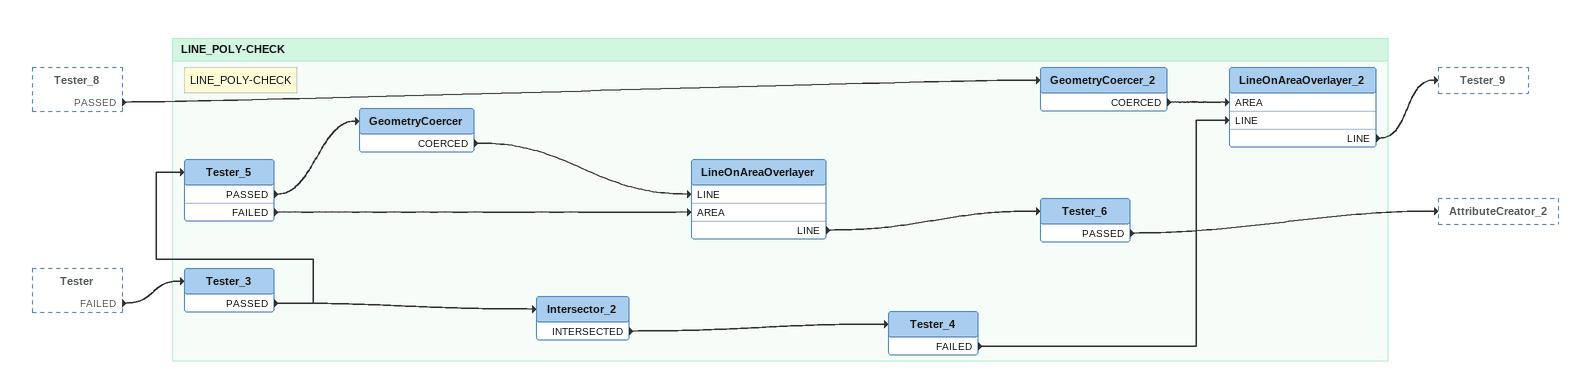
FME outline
Tester_8 [outside]
    PASSED -> GeometryCoercer_2
Tester [outside]
    FAILED -> Tester_3

Bookmark: LINE_POLY-CHECK
GeometryCoercer_2
    COERCED -> LineOnAreaOverlayer_2 [AREA]
Tester_3
    PASSED -> Intersector_2
    PASSED -> Tester_5
Note: LINE_POLY-CHECK
Tester_5
    PASSED -> GeometryCoercer
    FAILED -> LineOnAreaOverlayer [AREA]
GeometryCoercer
    COERCED -> LineOnAreaOverlayer [LINE]
LineOnAreaOverlayer
    LINE -> Tester_6
Tester_6
    PASSED -> AttributeCreator_2
Intersector_2
    INTERSECTED -> Tester_4
Tester_4
    FAILED -> LineOnAreaOverlayer_2 [LINE]
LineOnAreaOverlayer_2
    LINE -> Tester_9
